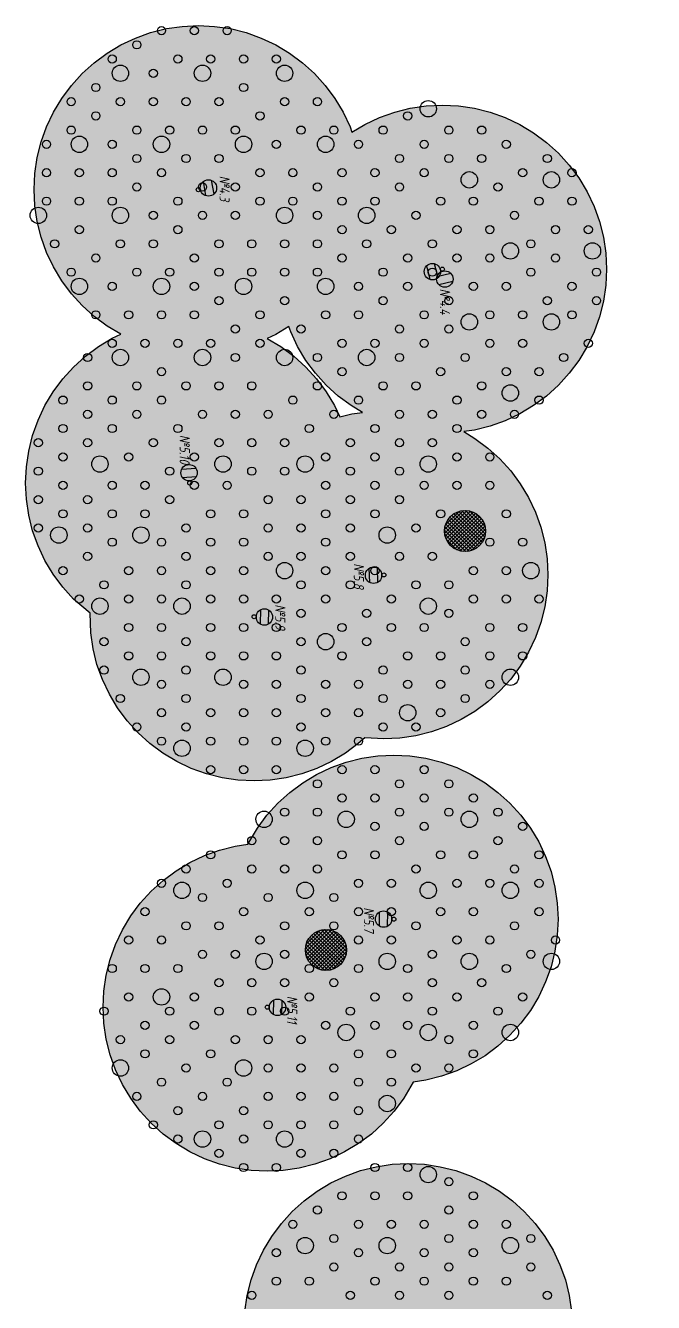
# Model space of a CAD drawing. Extents: x 17765 to 20362, y 13375 to 15893.
# Drawn here: x 17795.5 to 17872, y 14303.9 to 14459.5 of the extents above; entities that cross this region are included whole.
import ezdxf

# ---------------------------------------------------------------- set-up
doc = ezdxf.new("R2010")
doc.units = 0
for name, color, linetype in [('PLANTING_FLOWERBEDS', 6, 'Continuous'), ('PLANTING_LAWN', 82, 'Continuous'), ('PLANTING_SHRUBS', 94, 'Continuous'), ('PLANTING_TREES', 3, 'Continuous'), ('ЭН_ВЫНОСКИ_НОМЕРА_ОПОРЫ', 1, 'CONTINUOUS'), ('ЭН_СУЩ_ОПОРА__ЗАМ__СВЕТ__Н', 5, 'CONTINUOUS'), ('ЭН_СУЩ_ОПОРА_К1_LED', 7, 'CONTINUOUS'), ('ЭН_СУЩ_ОПОРА_К2-90_2_LED', 7, 'CONTINUOUS')]:
    doc.layers.add(name, color=color, linetype=linetype)
doc.styles.get("Standard").update_dxf_attribs({"font": 'isocpeui.ttf', "width": 0.8})

# ---------------------------------------------------------------- blocks, each defined once
blk = doc.blocks.new('*U593')
at = {"layer": 'ЭН_СУЩ_ОПОРА_К1_LED', "color": 18}
for points in [[(-1.76, -0.85), (-1.74, 0.88)], [(-0.76, -0.86), (-0.74, 0.87)]]:
    blk.add_lwpolyline(points, dxfattribs=at)
for centre, radius in [((-1.25, 0.01), 1), ((0, 0), 0.25)]:
    blk.add_circle(centre, radius, dxfattribs=at)
blk = doc.blocks.new('*U594')
at = {"layer": 'ЭН_СУЩ_ОПОРА_К1_LED', "color": 18}
for points in [[(-1.72, -0.92), (-1.77, 0.81)], [(-0.72, -0.89), (-0.77, 0.84)]]:
    blk.add_lwpolyline(points, dxfattribs=at)
for centre, radius in [((-1.25, -0.04), 1), ((0, 0), 0.25)]:
    blk.add_circle(centre, radius, dxfattribs=at)
blk = doc.blocks.new('*U598')
at = {"layer": 'ЭН_СУЩ_ОПОРА_К1_LED', "color": 18}
for points in [[(0.76, 0.86), (0.74, -0.88)], [(1.76, 0.84), (1.74, -0.89)]]:
    blk.add_lwpolyline(points, dxfattribs=at)
for centre, radius in [((0, 0), 0.25), ((1.25, -0.02), 1)]:
    blk.add_circle(centre, radius, dxfattribs=at)
blk = doc.blocks.new('*U599')
at = {"layer": 'ЭН_СУЩ_ОПОРА_К1_LED', "color": 18}
for points in [[(0.77, 0.85), (0.73, -0.88)], [(1.77, 0.83), (1.73, -0.91)]]:
    blk.add_lwpolyline(points, dxfattribs=at)
for centre, radius in [((0, 0), 0.25), ((1.25, -0.03), 1)]:
    blk.add_circle(centre, radius, dxfattribs=at)
blk = doc.blocks.new('*U600')
at = {"layer": 'ЭН_СУЩ_ОПОРА_К1_LED', "color": 18}
for points in [[(-0.98, 1.69), (0.75, 1.8)], [(-0.91, 0.69), (0.81, 0.81)]]:
    blk.add_lwpolyline(points, dxfattribs=at)
for centre, radius in [((-0.08, 1.25), 1), ((0, 0), 0.25)]:
    blk.add_circle(centre, radius, dxfattribs=at)
blk = doc.blocks.new('*U601')
at = {"layer": 'ЭН_СУЩ_ОПОРА_К2-90_2_LED', "color": 18}
for points in [[(-1.49, -1.27), (-1.91, 0.41)], [(-0.52, -1.02), (-0.94, 0.66)], [(1.02, -0.52), (-0.66, -0.94)], [(1.27, -1.49), (-0.41, -1.91)]]:
    blk.add_lwpolyline(points, dxfattribs=at)
for centre, radius in [((-1.21, -0.3), 1), ((0, 0), 0.25), ((0.3, -1.21), 1)]:
    blk.add_circle(centre, radius, dxfattribs=at)
blk = doc.blocks.new('*U602')
at = {"layer": 'ЭН_СУЩ_ОПОРА__ЗАМ__СВЕТ__Н'}
for points in [[(0.59, 0.98), (0.89, -0.73)], [(1.58, 1.15), (1.87, -0.56)]]:
    blk.add_lwpolyline(points, dxfattribs=at)
for centre, radius in [((0, 0), 0.25), ((1.23, 0.21), 1)]:
    blk.add_circle(centre, radius, dxfattribs=at)

msp = doc.modelspace()

# ---------------------------------------------------------------- hatches: boundary and pattern name
at = {"layer": 'PLANTING_FLOWERBEDS'}
h = msp.add_hatch(dxfattribs=at)
h.set_pattern_fill('ANSI37', color=6, scale=0.1)
edge = h.paths.add_edge_path()
edge.add_arc((17849.005, 14397.911), 2.5, 0, 360)
h = msp.add_hatch(dxfattribs=at)
h.set_pattern_fill('ANSI37', color=6, scale=0.1)
edge = h.paths.add_edge_path()
edge.add_arc((17832.049, 14346.85), 2.5, 0, 360)
at = {"layer": 'PLANTING_LAWN'}
h = msp.add_hatch(dxfattribs=at)
h.set_pattern_fill('GRASS', color=82, scale=0.05)
h.paths.add_polyline_path([(17801.32, 14389.62), (17800, 14391.07), (17798.83, 14392.65), (17797.82, 14394.33), (17796.98, 14396.11), (17796.32, 14397.95), (17795.85, 14399.86), (17795.56, 14401.8), (17795.46, 14403.76), (17795.56, 14405.72), (17795.85, 14407.66), (17796.32, 14409.57), (17796.98, 14411.41), (17797.82, 14413.19), (17798.83, 14414.87), (17800, 14416.45), (17801.32, 14417.9), (17802.77, 14419.22), (17804.35, 14420.39), (17806.03, 14421.4), (17807.07, 14421.89), (17805.4, 14422.89), (17803.82, 14424.06), (17802.37, 14425.38), (17801.05, 14426.83), (17799.88, 14428.41), (17798.87, 14430.09), (17798.03, 14431.87), (17797.37, 14433.71), (17796.89, 14435.62), (17796.61, 14437.56), (17796.51, 14439.52), (17796.61, 14441.48), (17796.89, 14443.42), (17797.37, 14445.33), (17798.03, 14447.17), (17798.87, 14448.95), (17799.88, 14450.63), (17801.05, 14452.21), (17802.37, 14453.66), (17803.82, 14454.98), (17805.4, 14456.15), (17807.08, 14457.16), (17808.86, 14458), (17810.7, 14458.66), (17812.61, 14459.14), (17814.55, 14459.42), (17816.51, 14459.52), (17818.47, 14459.42), (17820.41, 14459.14), (17822.32, 14458.66), (17824.16, 14458), (17825.94, 14457.16), (17827.62, 14456.15), (17829.2, 14454.98), (17830.65, 14453.66), (17831.97, 14452.21), (17833.14, 14450.63), (17834.15, 14448.95), (17834.99, 14447.17), (17835.22, 14446.51), (17836.81, 14447.46), (17838.58, 14448.3), (17840.43, 14448.96), (17842.33, 14449.44), (17844.27, 14449.73), (17846.24, 14449.82), (17848.2, 14449.73), (17850.14, 14449.44), (17852.04, 14448.96), (17853.89, 14448.3), (17855.66, 14447.46), (17857.35, 14446.45), (17858.92, 14445.28), (17860.38, 14443.97), (17861.7, 14442.51), (17862.86, 14440.94), (17863.87, 14439.25), (17864.71, 14437.48), (17865.37, 14435.63), (17865.85, 14433.73), (17866.14, 14431.78), (17866.24, 14429.82), (17866.14, 14427.86), (17865.85, 14425.92), (17865.37, 14424.02), (17864.71, 14422.17), (17863.87, 14420.4), (17862.86, 14418.71), (17861.7, 14417.14), (17860.38, 14415.68), (17858.92, 14414.36), (17857.35, 14413.19), (17855.66, 14412.19), (17853.89, 14411.35), (17852.04, 14410.69), (17850.14, 14410.21), (17848.84, 14410.02), (17850.21, 14409.19), (17851.79, 14408.02), (17853.25, 14406.7), (17854.56, 14405.25), (17855.73, 14403.67), (17856.74, 14401.99), (17857.58, 14400.21), (17858.24, 14398.37), (17858.72, 14396.46), (17859.01, 14394.52), (17859.1, 14392.56), (17859.01, 14390.6), (17858.72, 14388.66), (17858.24, 14386.75), (17857.58, 14384.91), (17856.74, 14383.13), (17855.73, 14381.45), (17854.56, 14379.87), (17853.25, 14378.42), (17851.79, 14377.1), (17850.21, 14375.93), (17848.53, 14374.92), (17846.76, 14374.08), (17844.91, 14373.42), (17843.01, 14372.94), (17841.06, 14372.66), (17839.1, 14372.56), (17836.78, 14372.71), (17835.99, 14372), (17834.42, 14370.83), (17832.73, 14369.82), (17830.96, 14368.98), (17829.11, 14368.32), (17827.21, 14367.84), (17825.26, 14367.56), (17823.3, 14367.46), (17821.34, 14367.56), (17819.4, 14367.84), (17817.5, 14368.32), (17815.65, 14368.98), (17813.88, 14369.82), (17812.19, 14370.83), (17810.62, 14372), (17809.16, 14373.32), (17807.84, 14374.77), (17806.67, 14376.35), (17805.67, 14378.03), (17804.83, 14379.81), (17804.16, 14381.65), (17803.69, 14383.56), (17803.4, 14385.5), (17803.32, 14387.89)])
h.paths.add_polyline_path([(17824.9, 14421.39), (17826.57, 14420.39), (17828.15, 14419.22), (17829.6, 14417.9), (17830.92, 14416.45), (17832.09, 14414.87), (17833.1, 14413.19), (17833.75, 14411.81), (17835.2, 14412.18), (17836.5, 14412.37), (17835.12, 14413.19), (17833.55, 14414.36), (17832.09, 14415.68), (17830.77, 14417.14), (17829.61, 14418.71), (17828.6, 14420.4), (17827.76, 14422.17), (17827.52, 14422.83), (17825.94, 14421.88)], flags=16)
h = msp.add_hatch(dxfattribs=at)
h.set_pattern_fill('GRASS', color=82, scale=0.05)
h.paths.add_polyline_path([(17832.56, 14321.4), (17830.71, 14320.74), (17828.8, 14320.26), (17826.86, 14319.97), (17824.9, 14319.87), (17822.94, 14319.97), (17821, 14320.26), (17819.1, 14320.74), (17817.25, 14321.4), (17815.47, 14322.24), (17813.79, 14323.24), (17812.21, 14324.41), (17810.76, 14325.73), (17809.44, 14327.19), (17808.27, 14328.76), (17807.26, 14330.45), (17806.42, 14332.22), (17805.76, 14334.07), (17805.29, 14335.97), (17805, 14337.91), (17804.9, 14339.87), (17805, 14341.83), (17805.29, 14343.78), (17805.76, 14345.68), (17806.42, 14347.53), (17807.26, 14349.3), (17808.27, 14350.99), (17809.44, 14352.56), (17810.76, 14354.02), (17812.21, 14355.33), (17813.79, 14356.5), (17815.47, 14357.51), (17817.25, 14358.35), (17819.1, 14359.01), (17821, 14359.49), (17822.55, 14359.72), (17823.7, 14361.7), (17824.87, 14363.28), (17826.18, 14364.74), (17827.64, 14366.05), (17829.22, 14367.22), (17830.9, 14368.23), (17832.67, 14369.07), (17834.52, 14369.73), (17836.42, 14370.21), (17838.37, 14370.5), (17840.33, 14370.59), (17842.29, 14370.5), (17844.23, 14370.21), (17846.13, 14369.73), (17847.98, 14369.07), (17849.75, 14368.23), (17851.44, 14367.22), (17853.01, 14366.05), (17854.47, 14364.74), (17855.79, 14363.28), (17856.96, 14361.7), (17857.97, 14360.02), (17858.8, 14358.25), (17859.47, 14356.4), (17859.94, 14354.49), (17860.23, 14352.55), (17860.33, 14350.59), (17860.23, 14348.63), (17859.94, 14346.69), (17859.47, 14344.79), (17858.8, 14342.94), (17857.97, 14341.17), (17856.96, 14339.48), (17855.79, 14337.91), (17854.47, 14336.45), (17853.01, 14335.13), (17851.44, 14333.96), (17849.75, 14332.95), (17847.98, 14332.12), (17846.13, 14331.45), (17844.23, 14330.98), (17842.68, 14330.75), (17841.53, 14328.76), (17840.36, 14327.19), (17839.04, 14325.73), (17837.59, 14324.41), (17836.01, 14323.24), (17834.33, 14322.24)])
h = msp.add_hatch(dxfattribs=at)
h.set_pattern_fill('GRASS', color=82, scale=0.05)
h.paths.add_polyline_path([(17866.09, 14149.12), (17864.64, 14147.8), (17863.06, 14146.63), (17861.38, 14145.62), (17859.61, 14144.78), (17857.76, 14144.12), (17855.85, 14143.64), (17853.91, 14143.35), (17851.95, 14143.26), (17849.99, 14143.35), (17848.05, 14143.64), (17846.15, 14144.12), (17844.3, 14144.78), (17842.52, 14145.62), (17840.84, 14146.63), (17839.26, 14147.8), (17837.81, 14149.12), (17836.49, 14150.57), (17835.32, 14152.15), (17834.31, 14153.83), (17833.47, 14155.6), (17832.81, 14157.45), (17832.34, 14159.36), (17832.05, 14161.3), (17831.95, 14163.26), (17832.01, 14164.47), (17830.87, 14164.64), (17828.96, 14165.12), (17827.12, 14165.78), (17825.34, 14166.62), (17823.66, 14167.63), (17822.08, 14168.79), (17820.63, 14170.11), (17818.98, 14172.01), (17816.61, 14192.57), (17817.13, 14193.68), (17818.14, 14195.37), (17819.31, 14196.94), (17820.63, 14198.4), (17822.08, 14199.71), (17823.66, 14200.88), (17825.34, 14201.89), (17827.31, 14202.8), (17827.13, 14204.02), (17827.03, 14205.98), (17827.13, 14207.94), (17827.34, 14209.36), (17826.07, 14209.81), (17824.3, 14210.65), (17822.62, 14211.66), (17821.04, 14212.83), (17819.59, 14214.15), (17818.27, 14215.6), (17817.1, 14217.18), (17816.09, 14218.86), (17815.25, 14220.64), (17814.59, 14222.48), (17814.11, 14224.39), (17813.82, 14226.33), (17813.73, 14228.29), (17813.82, 14230.25), (17814.11, 14232.19), (17814.59, 14234.1), (17815.25, 14235.94), (17816.09, 14237.72), (17817.1, 14239.4), (17818.27, 14240.98), (17819.59, 14242.43), (17821.04, 14243.75), (17822.62, 14244.92), (17824.56, 14246.05), (17824.21, 14247.03), (17823.74, 14248.93), (17823.45, 14250.87), (17823.35, 14252.83), (17823.45, 14254.79), (17823.74, 14256.73), (17824.13, 14258.3), (17822.06, 14258.81), (17820.21, 14259.47), (17818.43, 14260.31), (17816.75, 14261.32), (17815.17, 14262.48), (17813.72, 14263.8), (17812.4, 14265.26), (17811.23, 14266.83), (17810.22, 14268.52), (17809.38, 14270.29), (17808.72, 14272.14), (17808.25, 14274.04), (17807.96, 14275.98), (17807.86, 14277.94), (17807.96, 14279.9), (17808.25, 14281.85), (17808.72, 14283.75), (17809.38, 14285.6), (17810.22, 14287.37), (17811.23, 14289.06), (17812.4, 14290.63), (17813.72, 14292.09), (17815.17, 14293.4), (17816.75, 14294.57), (17818.43, 14295.58), (17820.21, 14296.42), (17822.42, 14297.18), (17822.17, 14298.85), (17822.08, 14300.81), (17822.17, 14302.77), (17822.46, 14304.72), (17822.94, 14306.62), (17823.6, 14308.47), (17824.44, 14310.24), (17825.45, 14311.93), (17826.62, 14313.5), (17827.94, 14314.96), (17829.39, 14316.27), (17830.97, 14317.44), (17832.65, 14318.45), (17834.42, 14319.29), (17836.27, 14319.95), (17838.18, 14320.43), (17840.12, 14320.72), (17842.08, 14320.81), (17844.04, 14320.72), (17845.98, 14320.43), (17847.88, 14319.95), (17849.73, 14319.29), (17851.51, 14318.45), (17853.19, 14317.44), (17854.77, 14316.27), (17856.22, 14314.96), (17857.54, 14313.5), (17858.71, 14311.93), (17859.72, 14310.24), (17860.56, 14308.47), (17861.22, 14306.62), (17861.69, 14304.72), (17861.98, 14302.77), (17862.08, 14300.81), (17861.98, 14298.85), (17861.69, 14296.91), (17861.22, 14295.01), (17860.56, 14293.16), (17859.72, 14291.39), (17858.71, 14289.7), (17857.54, 14288.13), (17856.22, 14286.67), (17854.77, 14285.35), (17853.19, 14284.18), (17851.51, 14283.18), (17849.73, 14282.34), (17847.52, 14281.58), (17847.77, 14279.9), (17847.86, 14277.94), (17847.77, 14275.98), (17847.48, 14274.04), (17847.08, 14272.47), (17849.16, 14271.97), (17851, 14271.31), (17852.78, 14270.47), (17854.46, 14269.46), (17856.04, 14268.29), (17857.49, 14266.97), (17858.81, 14265.52), (17859.98, 14263.94), (17860.99, 14262.26), (17861.83, 14260.48), (17862.49, 14258.64), (17862.97, 14256.73), (17863.25, 14254.79), (17863.35, 14252.83), (17863.25, 14250.87), (17862.97, 14248.93), (17862.49, 14247.03), (17861.83, 14245.18), (17860.99, 14243.4), (17859.98, 14241.72), (17858.81, 14240.14), (17857.49, 14238.69), (17856.04, 14237.37), (17854.46, 14236.2), (17852.52, 14235.07), (17852.87, 14234.1), (17853.34, 14232.19), (17853.63, 14230.25), (17853.73, 14228.29), (17853.63, 14226.33), (17853.42, 14224.91), (17854.69, 14224.45), (17856.46, 14223.61), (17858.15, 14222.6), (17859.72, 14221.44), (17861.18, 14220.12), (17862.49, 14218.66), (17863.66, 14217.09), (17864.67, 14215.4), (17865.51, 14213.63), (17866.17, 14211.78), (17866.65, 14209.88), (17866.94, 14207.94), (17867.03, 14205.98), (17866.94, 14204.02), (17866.65, 14202.07), (17866.17, 14200.17), (17865.51, 14198.32), (17864.67, 14196.55), (17863.66, 14194.86), (17862.49, 14193.29), (17861.18, 14191.83), (17859.72, 14190.52), (17858.15, 14189.35), (17856.46, 14188.34), (17854.49, 14187.43), (17854.67, 14186.22), (17854.77, 14184.25), (17854.71, 14183.04), (17855.85, 14182.87), (17857.76, 14182.4), (17859.61, 14181.74), (17861.38, 14180.9), (17863.06, 14179.89), (17864.64, 14178.72), (17866.09, 14177.4), (17867.41, 14175.95), (17868.58, 14174.37), (17869.59, 14172.69), (17870.43, 14170.91), (17871.09, 14169.06), (17871.57, 14167.16), (17871.86, 14165.22), (17871.95, 14163.26), (17871.86, 14161.3), (17871.57, 14159.36), (17871.09, 14157.45), (17870.43, 14155.6), (17869.59, 14153.83), (17868.58, 14152.15), (17867.41, 14150.57)])

# ---------------------------------------------------------------- linework, layer by layer
at = {"layer": 'PLANTING_FLOWERBEDS', "color": 6}
for centre in [(17849.005, 14397.911), (17832.049, 14346.85)]:
    msp.add_circle(centre, 2.5, dxfattribs=at)
at = {"layer": 'PLANTING_LAWN', "color": 82}
for points in [[(17801.32, 14389.62), (17800, 14391.07), (17798.83, 14392.65), (17797.82, 14394.33), (17796.98, 14396.11), (17796.32, 14397.95), (17795.85, 14399.86), (17795.56, 14401.8), (17795.46, 14403.76), (17795.56, 14405.72), (17795.85, 14407.66), (17796.32, 14409.57), (17796.98, 14411.41), (17797.82, 14413.19), (17798.83, 14414.87), (17800, 14416.45), (17801.32, 14417.9), (17802.77, 14419.22), (17804.35, 14420.39), (17806.03, 14421.4), (17807.07, 14421.89), (17805.4, 14422.89), (17803.82, 14424.06), (17802.37, 14425.38), (17801.05, 14426.83), (17799.88, 14428.41), (17798.87, 14430.09), (17798.03, 14431.87), (17797.37, 14433.71), (17796.89, 14435.62), (17796.61, 14437.56), (17796.51, 14439.52), (17796.61, 14441.48), (17796.89, 14443.42), (17797.37, 14445.33), (17798.03, 14447.17), (17798.87, 14448.95), (17799.88, 14450.63), (17801.05, 14452.21), (17802.37, 14453.66), (17803.82, 14454.98), (17805.4, 14456.15), (17807.08, 14457.16), (17808.86, 14458), (17810.7, 14458.66), (17812.61, 14459.14), (17814.55, 14459.42), (17816.51, 14459.52), (17818.47, 14459.42), (17820.41, 14459.14), (17822.32, 14458.66), (17824.16, 14458), (17825.94, 14457.16), (17827.62, 14456.15), (17829.2, 14454.98), (17830.65, 14453.66), (17831.97, 14452.21), (17833.14, 14450.63), (17834.15, 14448.95), (17834.99, 14447.17), (17835.22, 14446.51), (17836.81, 14447.46), (17838.58, 14448.3), (17840.43, 14448.96), (17842.33, 14449.44), (17844.27, 14449.73), (17846.24, 14449.82), (17848.2, 14449.73), (17850.14, 14449.44), (17852.04, 14448.96), (17853.89, 14448.3), (17855.66, 14447.46), (17857.35, 14446.45), (17858.92, 14445.28), (17860.38, 14443.97), (17861.7, 14442.51), (17862.86, 14440.94), (17863.87, 14439.25), (17864.71, 14437.48), (17865.37, 14435.63), (17865.85, 14433.73), (17866.14, 14431.78), (17866.24, 14429.82), (17866.14, 14427.86), (17865.85, 14425.92), (17865.37, 14424.02), (17864.71, 14422.17), (17863.87, 14420.4), (17862.86, 14418.71), (17861.7, 14417.14), (17860.38, 14415.68), (17858.92, 14414.36), (17857.35, 14413.19), (17855.66, 14412.19), (17853.89, 14411.35), (17852.04, 14410.69), (17850.14, 14410.21), (17848.84, 14410.02), (17850.21, 14409.19), (17851.79, 14408.02), (17853.25, 14406.7), (17854.56, 14405.25), (17855.73, 14403.67), (17856.74, 14401.99), (17857.58, 14400.21), (17858.24, 14398.37), (17858.72, 14396.46), (17859.01, 14394.52), (17859.1, 14392.56), (17859.01, 14390.6), (17858.72, 14388.66), (17858.24, 14386.75), (17857.58, 14384.91), (17856.74, 14383.13), (17855.73, 14381.45), (17854.56, 14379.87), (17853.25, 14378.42), (17851.79, 14377.1), (17850.21, 14375.93), (17848.53, 14374.92), (17846.76, 14374.08), (17844.91, 14373.42), (17843.01, 14372.94), (17841.06, 14372.66), (17839.1, 14372.56), (17836.78, 14372.71), (17835.99, 14372), (17834.42, 14370.83), (17832.73, 14369.82), (17830.96, 14368.98), (17829.11, 14368.32), (17827.21, 14367.84), (17825.26, 14367.56), (17823.3, 14367.46), (17821.34, 14367.56), (17819.4, 14367.84), (17817.5, 14368.32), (17815.65, 14368.98), (17813.88, 14369.82), (17812.19, 14370.83), (17810.62, 14372), (17809.16, 14373.32), (17807.84, 14374.77), (17806.67, 14376.35), (17805.67, 14378.03), (17804.83, 14379.81), (17804.16, 14381.65), (17803.69, 14383.56), (17803.4, 14385.5), (17803.32, 14387.89)], [(17824.9, 14421.39), (17826.57, 14420.39), (17828.15, 14419.22), (17829.6, 14417.9), (17830.92, 14416.45), (17832.09, 14414.87), (17833.1, 14413.19), (17833.75, 14411.81), (17835.2, 14412.18), (17836.5, 14412.37), (17835.12, 14413.19), (17833.55, 14414.36), (17832.09, 14415.68), (17830.77, 14417.14), (17829.61, 14418.71), (17828.6, 14420.4), (17827.76, 14422.17), (17827.52, 14422.83), (17825.94, 14421.88)], [(17832.56, 14321.4), (17830.71, 14320.74), (17828.8, 14320.26), (17826.86, 14319.97), (17824.9, 14319.87), (17822.94, 14319.97), (17821, 14320.26), (17819.1, 14320.74), (17817.25, 14321.4), (17815.47, 14322.24), (17813.79, 14323.24), (17812.21, 14324.41), (17810.76, 14325.73), (17809.44, 14327.19), (17808.27, 14328.76), (17807.26, 14330.45), (17806.42, 14332.22), (17805.76, 14334.07), (17805.29, 14335.97), (17805, 14337.91), (17804.9, 14339.87), (17805, 14341.83), (17805.29, 14343.78), (17805.76, 14345.68), (17806.42, 14347.53), (17807.26, 14349.3), (17808.27, 14350.99), (17809.44, 14352.56), (17810.76, 14354.02), (17812.21, 14355.33), (17813.79, 14356.5), (17815.47, 14357.51), (17817.25, 14358.35), (17819.1, 14359.01), (17821, 14359.49), (17822.55, 14359.72), (17823.7, 14361.7), (17824.87, 14363.28), (17826.18, 14364.74), (17827.64, 14366.05), (17829.22, 14367.22), (17830.9, 14368.23), (17832.67, 14369.07), (17834.52, 14369.73), (17836.42, 14370.21), (17838.37, 14370.5), (17840.33, 14370.59), (17842.29, 14370.5), (17844.23, 14370.21), (17846.13, 14369.73), (17847.98, 14369.07), (17849.75, 14368.23), (17851.44, 14367.22), (17853.01, 14366.05), (17854.47, 14364.74), (17855.79, 14363.28), (17856.96, 14361.7), (17857.97, 14360.02), (17858.8, 14358.25), (17859.47, 14356.4), (17859.94, 14354.49), (17860.23, 14352.55), (17860.33, 14350.59), (17860.23, 14348.63), (17859.94, 14346.69), (17859.47, 14344.79), (17858.8, 14342.94), (17857.97, 14341.17), (17856.96, 14339.48), (17855.79, 14337.91), (17854.47, 14336.45), (17853.01, 14335.13), (17851.44, 14333.96), (17849.75, 14332.95), (17847.98, 14332.12), (17846.13, 14331.45), (17844.23, 14330.98), (17842.68, 14330.75), (17841.53, 14328.76), (17840.36, 14327.19), (17839.04, 14325.73), (17837.59, 14324.41), (17836.01, 14323.24), (17834.33, 14322.24)]]:
    msp.add_lwpolyline(points, close=True, dxfattribs=at)
msp.add_lwpolyline([(17822.17, 14302.77), (17822.46, 14304.72), (17822.94, 14306.62), (17823.6, 14308.47), (17824.44, 14310.24), (17825.45, 14311.93), (17826.62, 14313.5), (17827.94, 14314.96), (17829.39, 14316.27), (17830.97, 14317.44), (17832.65, 14318.45), (17834.42, 14319.29), (17836.27, 14319.95), (17838.18, 14320.43), (17840.12, 14320.72), (17842.08, 14320.81), (17844.04, 14320.72), (17845.98, 14320.43), (17847.88, 14319.95), (17849.73, 14319.29), (17851.51, 14318.45), (17853.19, 14317.44), (17854.77, 14316.27), (17856.22, 14314.96), (17857.54, 14313.5), (17858.71, 14311.93), (17859.72, 14310.24), (17860.56, 14308.47), (17861.22, 14306.62), (17861.69, 14304.72), (17861.98, 14302.77)], dxfattribs=at)
at = {"layer": 'PLANTING_SHRUBS'}
for centre in [(17812.018, 14458.898), (17816.018, 14458.898), (17820.018, 14458.898), (17809.018, 14457.166), (17806.018, 14455.434), (17814.018, 14455.434), (17818.018, 14455.434), (17822.018, 14455.434), (17826.018, 14455.434), (17811.018, 14453.702), (17804.018, 14451.97), (17822.018, 14451.97), (17801.018, 14450.238), (17807.018, 14450.238), (17811.018, 14450.238), (17815.018, 14450.238), (17819.018, 14450.238), (17827.018, 14450.238), (17831.018, 14450.238), (17804.018, 14448.506), (17824.018, 14448.506), (17842.018, 14448.506), (17801.018, 14446.774), (17809.018, 14446.774), (17813.018, 14446.774), (17817.018, 14446.774), (17821.018, 14446.774), (17829.018, 14446.774), (17833.018, 14446.774), (17839.018, 14446.774), (17847.018, 14446.774), (17851.018, 14446.774), (17798.018, 14445.042), (17806.018, 14445.042), (17826.018, 14445.042), (17836.018, 14445.042), (17844.018, 14445.042), (17854.018, 14445.042), (17809.018, 14443.309), (17815.018, 14443.309), (17819.018, 14443.309), (17841.018, 14443.309), (17847.018, 14443.309), (17851.018, 14443.309), (17859.018, 14443.309), (17798.018, 14441.577), (17802.018, 14441.577), (17806.018, 14441.577), (17812.018, 14441.577), (17824.018, 14441.577), (17828.018, 14441.577), (17834.018, 14441.577), (17838.018, 14441.577), (17844.018, 14441.577), (17856.018, 14441.577), (17862.018, 14441.577), (17809.018, 14439.845), (17817.018, 14439.845), (17821.018, 14439.845), (17831.018, 14439.845), (17841.018, 14439.845), (17853.018, 14439.845), (17798.018, 14438.113), (17802.018, 14438.113), (17806.018, 14438.113), (17814.018, 14438.113), (17824.018, 14438.113), (17828.018, 14438.113), (17834.018, 14438.113), (17838.018, 14438.113), (17846.018, 14438.113), (17850.018, 14438.113), (17858.018, 14438.113), (17862.018, 14438.113), (17811.018, 14436.381), (17817.018, 14436.381), (17821.018, 14436.381), (17831.018, 14436.381), (17843.018, 14436.381), (17855.018, 14436.381), (17802.018, 14434.649), (17814.018, 14434.649), (17834.018, 14434.649), (17840.018, 14434.649), (17848.018, 14434.649), (17852.018, 14434.649), (17860.018, 14434.649), (17864.018, 14434.649), (17799.018, 14432.917), (17807.018, 14432.917), (17811.018, 14432.917), (17819.018, 14432.917), (17823.018, 14432.917), (17827.018, 14432.917), (17831.018, 14432.917), (17837.018, 14432.917), (17845.018, 14432.917), (17857.018, 14432.917), (17804.018, 14431.185), (17816.018, 14431.185), (17834.018, 14431.185), (17842.018, 14431.185), (17848.018, 14431.185), (17852.018, 14431.185), (17860.018, 14431.185), (17801.018, 14429.453), (17809.018, 14429.453), (17813.018, 14429.453), (17819.018, 14429.453), (17823.018, 14429.453), (17827.018, 14429.453), (17831.018, 14429.453), (17839.018, 14429.453), (17845.018, 14429.453), (17857.018, 14429.453), (17865.018, 14429.453), (17806.018, 14427.721), (17816.018, 14427.721), (17836.018, 14427.721), (17842.018, 14427.721), (17850.018, 14427.721), (17854.018, 14427.721), (17862.018, 14427.721), (17819.018, 14425.989), (17827.018, 14425.989), (17839.018, 14425.989), (17847.018, 14425.989), (17859.018, 14425.989), (17865.018, 14425.989), (17804.018, 14424.257), (17808.018, 14424.257), (17812.018, 14424.257), (17816.018, 14424.257), (17824.018, 14424.257), (17832.018, 14424.257), (17836.018, 14424.257), (17844.018, 14424.257), (17852.018, 14424.257), (17856.018, 14424.257), (17862.018, 14424.257), (17821.018, 14422.525), (17829.018, 14422.525), (17841.018, 14422.525), (17847.018, 14422.525), (17806.018, 14420.793), (17810.018, 14420.793), (17814.018, 14420.793), (17818.018, 14420.793), (17824.018, 14420.793), (17834.018, 14420.793), (17838.018, 14420.793), (17844.018, 14420.793), (17852.018, 14420.793), (17856.018, 14420.793), (17864.018, 14420.793), (17803.018, 14419.061), (17821.018, 14419.061), (17831.018, 14419.061), (17841.018, 14419.061), (17849.018, 14419.061), (17861.018, 14419.061), (17812.018, 14417.329), (17834.018, 14417.329), (17846.018, 14417.329), (17854.018, 14417.329), (17858.018, 14417.329), (17803.018, 14415.597), (17809.018, 14415.597), (17815.018, 14415.597), (17819.018, 14415.597), (17823.018, 14415.597), (17831.018, 14415.597), (17839.018, 14415.597), (17843.018, 14415.597), (17851.018, 14415.597), (17800.018, 14413.865), (17806.018, 14413.865), (17812.018, 14413.865), (17828.018, 14413.865), (17836.018, 14413.865), (17848.018, 14413.865), (17858.018, 14413.865), (17803.018, 14412.133), (17809.018, 14412.133), (17817.018, 14412.133), (17821.018, 14412.133), (17825.018, 14412.133), (17833.018, 14412.133), (17841.018, 14412.133), (17845.018, 14412.133), (17851.018, 14412.133), (17855.018, 14412.133), (17800.018, 14410.4), (17806.018, 14410.4), (17814.018, 14410.4), (17830.018, 14410.4), (17838.018, 14410.4), (17848.018, 14410.4), (17797.018, 14408.668), (17803.018, 14408.668), (17811.018, 14408.668), (17819.018, 14408.668), (17823.018, 14408.668), (17827.018, 14408.668), (17835.018, 14408.668), (17841.018, 14408.668), (17845.018, 14408.668), (17800.018, 14406.936), (17808.018, 14406.936), (17816.018, 14406.936), (17832.018, 14406.936), (17838.018, 14406.936), (17848.018, 14406.936), (17852.018, 14406.936), (17797.018, 14405.204), (17813.018, 14405.204), (17823.018, 14405.204), (17827.018, 14405.204), (17835.018, 14405.204), (17841.018, 14405.204), (17800.018, 14403.472), (17806.018, 14403.472), (17810.018, 14403.472), (17816.018, 14403.472), (17820.018, 14403.472), (17832.018, 14403.472), (17838.018, 14403.472), (17844.018, 14403.472), (17848.018, 14403.472), (17852.018, 14403.472), (17797.018, 14401.74), (17803.018, 14401.74), (17813.018, 14401.74), (17825.018, 14401.74), (17829.018, 14401.74), (17835.018, 14401.74), (17841.018, 14401.74), (17800.018, 14400.008), (17806.018, 14400.008), (17810.018, 14400.008), (17818.018, 14400.008), (17822.018, 14400.008), (17832.018, 14400.008), (17838.018, 14400.008), (17846.018, 14400.008), (17854.018, 14400.008), (17797.018, 14398.276), (17803.018, 14398.276), (17815.018, 14398.276), (17825.018, 14398.276), (17829.018, 14398.276), (17835.018, 14398.276), (17843.018, 14398.276), (17806.018, 14396.544), (17812.018, 14396.544), (17818.018, 14396.544), (17822.018, 14396.544), (17832.018, 14396.544), (17852.018, 14396.544), (17856.018, 14396.544), (17803.018, 14394.812), (17815.018, 14394.812), (17825.018, 14394.812), (17829.018, 14394.812), (17835.018, 14394.812), (17841.018, 14394.812), (17845.018, 14394.812), (17800.018, 14393.08), (17808.018, 14393.08), (17812.018, 14393.08), (17818.018, 14393.08), (17822.018, 14393.08), (17832.018, 14393.08), (17838.018, 14393.08), (17850.018, 14393.08), (17854.018, 14393.08), (17805.018, 14391.348), (17815.018, 14391.348), (17829.018, 14391.348), (17835.018, 14391.348), (17843.018, 14391.348), (17847.018, 14391.348), (17802.018, 14389.616), (17808.018, 14389.616), (17812.018, 14389.616), (17818.018, 14389.616), (17822.018, 14389.616), (17826.018, 14389.616), (17832.018, 14389.616), (17840.018, 14389.616), (17850.018, 14389.616), (17854.018, 14389.616), (17858.018, 14389.616), (17829.018, 14387.884), (17837.018, 14387.884), (17847.018, 14387.884), (17808.018, 14386.152), (17812.018, 14386.152), (17818.018, 14386.152), (17822.018, 14386.152), (17826.018, 14386.152), (17834.018, 14386.152), (17840.018, 14386.152), (17844.018, 14386.152), (17852.018, 14386.152), (17856.018, 14386.152), (17805.018, 14384.42), (17815.018, 14384.42), (17829.018, 14384.42), (17837.018, 14384.42), (17849.018, 14384.42), (17808.018, 14382.688), (17812.018, 14382.688), (17818.018, 14382.688), (17822.018, 14382.688), (17826.018, 14382.688), (17834.018, 14382.688), (17842.018, 14382.688), (17846.018, 14382.688), (17852.018, 14382.688), (17856.018, 14382.688), (17805.018, 14380.956), (17815.018, 14380.956), (17829.018, 14380.956), (17839.018, 14380.956), (17849.018, 14380.956), (17812.018, 14379.224), (17822.018, 14379.224), (17826.018, 14379.224), (17832.018, 14379.224), (17836.018, 14379.224), (17842.018, 14379.224), (17846.018, 14379.224), (17852.018, 14379.224), (17807.018, 14377.492), (17815.018, 14377.492), (17829.018, 14377.492), (17839.018, 14377.492), (17849.018, 14377.492), (17812.018, 14375.759), (17818.018, 14375.759), (17822.018, 14375.759), (17826.018, 14375.759), (17832.018, 14375.759), (17836.018, 14375.759), (17846.018, 14375.759), (17809.018, 14374.027), (17815.018, 14374.027), (17829.018, 14374.027), (17839.018, 14374.027), (17843.018, 14374.027), (17812.018, 14372.295), (17818.018, 14372.295), (17822.018, 14372.295), (17826.018, 14372.295), (17832.018, 14372.295), (17836.018, 14372.295), (17818.018, 14368.831), (17822.018, 14368.831), (17826.018, 14368.831), (17834.018, 14368.831), (17838.018, 14368.831), (17844.018, 14368.831), (17831.018, 14367.099), (17841.018, 14367.099), (17847.018, 14367.099), (17834.018, 14365.367), (17838.018, 14365.367), (17844.018, 14365.367), (17850.018, 14365.367), (17827.018, 14363.635), (17831.018, 14363.635), (17841.018, 14363.635), (17847.018, 14363.635), (17853.018, 14363.635), (17838.018, 14361.903), (17844.018, 14361.903), (17856.018, 14361.903), (17823.018, 14360.171), (17827.018, 14360.171), (17831.018, 14360.171), (17841.018, 14360.171), (17853.018, 14360.171), (17818.018, 14358.439), (17834.018, 14358.439), (17838.018, 14358.439), (17846.018, 14358.439), (17850.018, 14358.439), (17858.018, 14358.439), (17815.018, 14356.707), (17823.018, 14356.707), (17827.018, 14356.707), (17831.018, 14356.707), (17843.018, 14356.707), (17855.018, 14356.707), (17812.018, 14354.975), (17820.018, 14354.975), (17836.018, 14354.975), (17840.018, 14354.975), (17848.018, 14354.975), (17852.018, 14354.975), (17858.018, 14354.975), (17817.018, 14353.243), (17825.018, 14353.243), (17833.018, 14353.243), (17810.018, 14351.511), (17822.018, 14351.511), (17830.018, 14351.511), (17836.018, 14351.511), (17840.018, 14351.511), (17846.018, 14351.511), (17850.018, 14351.511), (17858.018, 14351.511), (17815.018, 14349.779), (17819.018, 14349.779), (17827.018, 14349.779), (17833.018, 14349.779), (17843.018, 14349.779), (17855.018, 14349.779), (17808.018, 14348.047), (17812.018, 14348.047), (17824.018, 14348.047), (17836.018, 14348.047), (17840.018, 14348.047), (17848.018, 14348.047), (17852.018, 14348.047), (17860.018, 14348.047), (17817.018, 14346.315), (17821.018, 14346.315), (17827.018, 14346.315), (17845.018, 14346.315), (17857.018, 14346.315), (17806.018, 14344.583), (17810.018, 14344.583), (17814.018, 14344.583), (17830.018, 14344.583), (17836.018, 14344.583), (17842.018, 14344.583), (17854.018, 14344.583), (17819.018, 14342.851), (17823.018, 14342.851), (17827.018, 14342.851), (17833.018, 14342.851), (17845.018, 14342.851), (17851.018, 14342.851), (17808.018, 14341.118), (17816.018, 14341.118), (17830.018, 14341.118), (17838.018, 14341.118), (17842.018, 14341.118), (17848.018, 14341.118), (17856.018, 14341.118), (17805.018, 14339.386), (17813.018, 14339.386), (17819.018, 14339.386), (17823.018, 14339.386), (17827.018, 14339.386), (17835.018, 14339.386), (17845.018, 14339.386), (17853.018, 14339.386), (17810.018, 14337.654), (17816.018, 14337.654), (17832.018, 14337.654), (17838.018, 14337.654), (17842.018, 14337.654), (17850.018, 14337.654), (17807.018, 14335.922), (17813.018, 14335.922), (17821.018, 14335.922), (17825.018, 14335.922), (17829.018, 14335.922), (17847.018, 14335.922), (17810.018, 14334.19), (17818.018, 14334.19), (17836.018, 14334.19), (17840.018, 14334.19), (17850.018, 14334.19), (17815.018, 14332.458), (17825.018, 14332.458), (17829.018, 14332.458), (17833.018, 14332.458), (17843.018, 14332.458), (17847.018, 14332.458), (17812.018, 14330.726), (17820.018, 14330.726), (17836.018, 14330.726), (17840.018, 14330.726), (17809.018, 14328.994), (17817.018, 14328.994), (17825.018, 14328.994), (17829.018, 14328.994), (17833.018, 14328.994), (17814.018, 14327.262), (17822.018, 14327.262), (17836.018, 14327.262), (17811.018, 14325.53), (17819.018, 14325.53), (17825.018, 14325.53), (17829.018, 14325.53), (17833.018, 14325.53), (17814.018, 14323.798), (17822.018, 14323.798), (17836.018, 14323.798), (17819.018, 14322.066), (17829.018, 14322.066), (17833.018, 14322.066), (17822.018, 14320.334), (17826.018, 14320.334), (17838.018, 14320.334), (17842.018, 14320.334), (17847.018, 14318.602), (17834.018, 14316.87), (17838.018, 14316.87), (17842.018, 14316.87), (17850.018, 14316.87), (17831.018, 14315.138), (17847.018, 14315.138), (17828.018, 14313.406), (17836.018, 14313.406), (17840.018, 14313.406), (17844.018, 14313.406), (17850.018, 14313.406), (17854.018, 14313.406), (17833.018, 14311.674), (17847.018, 14311.674), (17857.018, 14311.674), (17826.018, 14309.942), (17836.018, 14309.942), (17844.018, 14309.942), (17850.018, 14309.942), (17833.018, 14308.209), (17841.018, 14308.209), (17847.018, 14308.209), (17857.018, 14308.209), (17826.018, 14306.477), (17830.018, 14306.477), (17838.018, 14306.477), (17844.018, 14306.477), (17850.018, 14306.477), (17854.018, 14306.477), (17823.018, 14304.745), (17835.018, 14304.745), (17841.018, 14304.745), (17847.018, 14304.745), (17859.018, 14304.745)]:
    msp.add_circle(centre, 0.5, dxfattribs=at)
at = {"layer": 'PLANTING_TREES'}
for centre in [(17807.018, 14453.702), (17817.018, 14453.702), (17827.018, 14453.702), (17844.518, 14449.372), (17802.018, 14445.042), (17812.018, 14445.042), (17822.018, 14445.042), (17832.018, 14445.042), (17849.518, 14440.711), (17859.518, 14440.711), (17797.018, 14436.381), (17807.018, 14436.381), (17827.018, 14436.381), (17837.018, 14436.381), (17854.518, 14432.051), (17864.518, 14432.051), (17802.018, 14427.721), (17812.018, 14427.721), (17822.018, 14427.721), (17832.018, 14427.721), (17849.518, 14423.391), (17859.518, 14423.391), (17807.018, 14419.061), (17817.018, 14419.061), (17827.018, 14419.061), (17837.018, 14419.061), (17854.518, 14414.731), (17804.518, 14406.07), (17819.518, 14406.07), (17829.518, 14406.07), (17844.518, 14406.07), (17799.518, 14397.41), (17809.518, 14397.41), (17839.518, 14397.41), (17827.018, 14393.08), (17857.018, 14393.08), (17804.518, 14388.75), (17814.518, 14388.75), (17844.518, 14388.75), (17832.018, 14384.42), (17809.518, 14380.09), (17819.518, 14380.09), (17854.518, 14380.09), (17842.018, 14375.759), (17814.518, 14371.429), (17829.518, 14371.429), (17824.518, 14362.769), (17834.518, 14362.769), (17849.518, 14362.769), (17814.518, 14354.109), (17829.518, 14354.109), (17844.518, 14354.109), (17854.518, 14354.109), (17824.518, 14345.449), (17839.518, 14345.449), (17849.518, 14345.449), (17859.518, 14345.449), (17812.018, 14341.118), (17834.518, 14336.788), (17844.518, 14336.788), (17854.518, 14336.788), (17807.018, 14332.458), (17822.018, 14332.458), (17839.518, 14328.128), (17817.018, 14323.798), (17827.018, 14323.798), (17844.518, 14319.468), (17829.518, 14310.808), (17839.518, 14310.808), (17854.518, 14310.808)]:
    msp.add_circle(centre, 1, dxfattribs=at)

# ---------------------------------------------------------------- block references
at = {"layer": 'ЭН_СУЩ_ОПОРА__ЗАМ__СВЕТ__Н'}
msp.add_blockref('*U602', (17816.51, 14439.52), dxfattribs=at)
at = {"layer": 'ЭН_СУЩ_ОПОРА_К1_LED'}
for name, p in [('*U600', (17815.461, 14403.76)), ('*U594', (17839.103, 14392.56)), ('*U599', (17823.304, 14387.459)), ('*U593', (17840.327, 14350.593)), ('*U598', (17824.902, 14339.874))]:
    msp.add_blockref(name, p, dxfattribs=at)
at = {"layer": 'ЭН_СУЩ_ОПОРА_К2-90_2_LED'}
msp.add_blockref('*U601', (17846.235, 14429.824), dxfattribs=at)

# ---------------------------------------------------------------- texts
at = {"layer": 'ЭН_ВЫНОСКИ_НОМЕРА_ОПОРЫ', "color": 1, "char_height": 1.25, "attachment_point": 1, "rotation": 269.88316}
for s, heights, insert in [('{\\C5;\\c16711680;№4.3}', [-1.25], (17820.341, 14441.206)), ('{\\C256;\\c0;№4.4}', [-1.25], (17847.189, 14427.448)), ('{\\C256;\\c0;№5.10}', [-1.25], (17815.479, 14409.63)), ('{\\C256;\\c0;№5.8}', [-1.25], (17836.702, 14393.97)), ('{\\C256;\\c0;№5.9}', [-1.25], (17827.123, 14388.966)), ('{\\C256;\\c0;№5.7}', [-1.266], (17837.925, 14352.033)), ('{\\C256;\\c0;№5.11}', [-1.25], (17828.563, 14341.248))]:
    msp.add_mtext_dynamic_manual_height_columns(s, width=2.90548, gutter_width=12.5, heights=heights, dxfattribs=dict(at, insert=insert))

doc.saveas('drawing.dxf')
